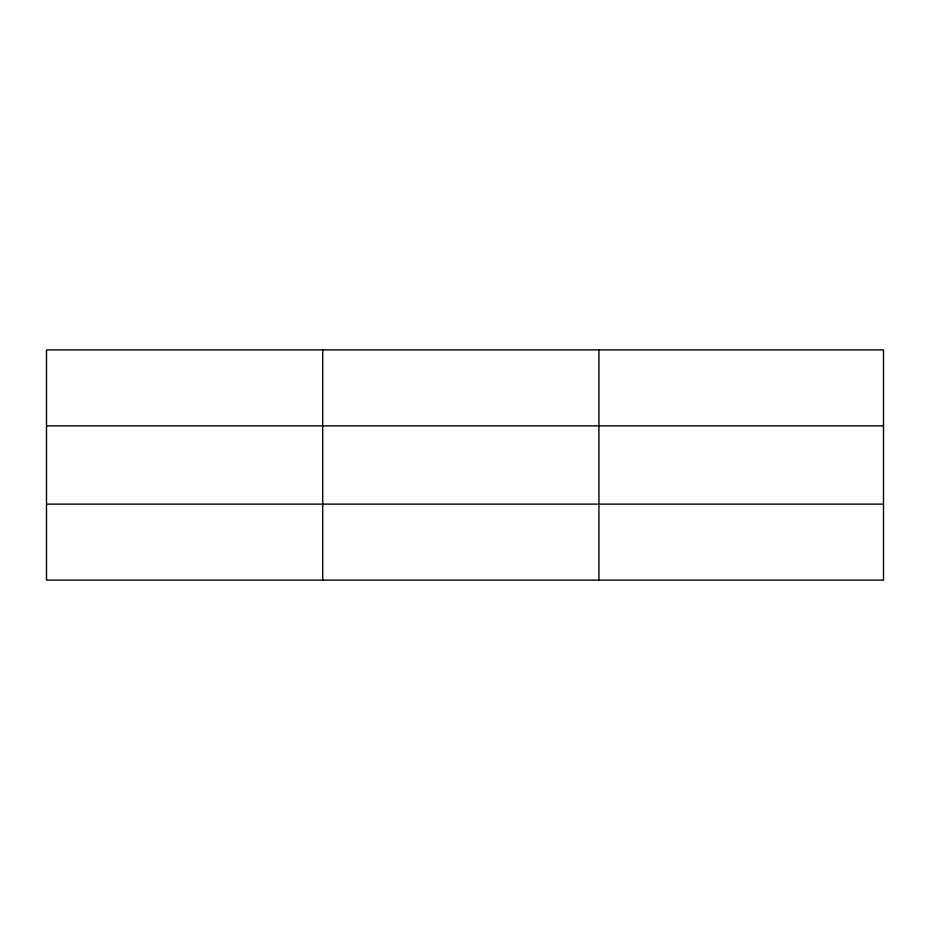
<?xml version="1.0" encoding="UTF-8"?>
<svg xmlns="http://www.w3.org/2000/svg" width="930" height="930" viewBox="0 0 930 930"><rect width="100%" height="100%" fill="white"/><g stroke="black" fill="none" stroke-linecap="round" stroke-linejoin="round"><path stroke-width="1.4" d="M322.71 349.901L322.71 580.099M598.92 349.901L598.92 580.099M883.5 425.87L883.5 349.901L46.5 349.901L46.5 580.099L883.5 580.099L883.5 425.87L46.5 425.87M46.5 504.13L883.5 504.13"/></g></svg>
